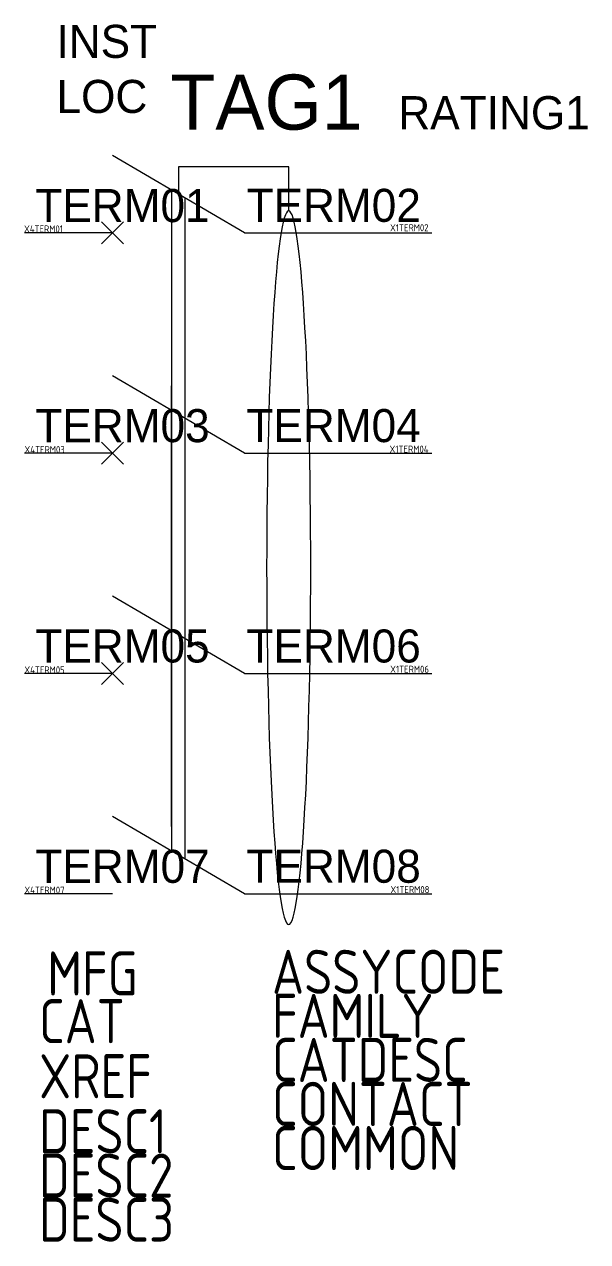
# Model space of a CAD drawing. Extents: x -2 to 23.6, y -53.8 to 1.5.
import ezdxf
from ezdxf.enums import TextEntityAlignment as Align

# ---------------------------------------------------------------- set-up
doc = ezdxf.new("R2010")
doc.units = 0
doc.header["$MEASUREMENT"] = 0
doc.styles.add('WD_IEC', font='isocp2.shx', dxfattribs={"width": 0.9, "height": 4})

msp = doc.modelspace()

# ---------------------------------------------------------------- linework, layer by layer
for p, q in [((8, -8), (2, -4.491)), ((10, -5), (5, -5)), ((5, -5), (5, -6.245)), ((10, -7), (10, -5)), ((4.682, -6.059), (4.682, -16.056)), ((5.289, -6.415), (5.289, -16.412)), ((1.5, -7.5), (2.5, -8.5)), ((1.5, -8.5), (2.5, -7.5)), ((2, -8), (-2, -8)), ((8, -8), (16.5, -8)), ((8, -18), (2.008, -14.491)), ((4.682, -24.941), (4.682, -14.944)), ((4.682, -16.059), (4.682, -26.056)), ((5.289, -16.415), (5.289, -26.412)), ((1.5, -17.5), (2.5, -18.5)), ((1.5, -18.5), (2.5, -17.5)), ((2, -18), (-2, -18)), ((8, -18), (16.5, -18)), ((8, -28), (2.009, -24.491)), ((4.682, -34.941), (4.682, -24.944)), ((4.682, -26.059), (4.682, -36.056)), ((5.289, -26.415), (5.289, -36.412)), ((1.5, -27.5), (2.5, -28.5)), ((1.5, -28.5), (2.5, -27.5)), ((2, -28), (-2, -28)), ((8, -28), (16.5, -28)), ((8, -38), (2.009, -34.491)), ((2, -38), (-2, -38)), ((8, -38), (16.5, -38))]:
    msp.add_line(p, q)
at = {"extrusion": (0, 0, -1)}
msp.add_ellipse((10.001, -23.197), major_axis=(0, 16.197), ratio=0.061741, dxfattribs=at)

# ---------------------------------------------------------------- texts
at = {"flags": 1}
for tag, p in [('INST', (-0.541, -0.057)), ('LOC', (-0.541, -2.557))]:
    msp.add_attdef(tag, p, '', height=1.5, dxfattribs=at)
for tag, p, s, height in [('TAG1', (4.63, -3.315), 'QF', 2.5), ('RATING1', (14.978, -3.294), '', 1.5), ('TERM01', (-1.503, -7.51), '1', 1.5), ('TERM03', (-1.501, -17.5), '3', 1.5), ('TERM05', (-1.501, -27.501), '5', 1.5), ('TERM07', (-1.499, -37.503), 'N', 1.5)]:
    msp.add_attdef(tag, p, s, height=height)
for tag, text, p in [('TERM02', '2', (16.002, -7.5)), ('TERM04', '4', (15.996, -17.498)), ('TERM06', '6', (15.999, -27.501)), ('TERM08', 'N', (15.999, -37.498))]:
    msp.add_attdef(tag, text=text, height=1.5).set_placement(p, align=Align.RIGHT)
at = {"style": 'WD_IEC', "flags": 1}
for tag, p in [('X4TERM01', (-2.014, -7.981)), ('X4TERM03', (-1.99, -17.995)), ('X4TERM05', (-1.998, -27.995)), ('X4TERM07', (-1.997, -37.989))]:
    msp.add_attdef(tag, p, '', height=0.32, dxfattribs=at)
for tag, p in [('X1TERM02', (16.351, -7.926)), ('X1TERM04', (16.349, -17.975)), ('X1TERM06', (16.369, -27.967)), ('X1TERM08', (16.391, -37.967))]:
    msp.add_attdef(tag, text='', height=0.32, dxfattribs=at).set_placement(p, align=Align.RIGHT)
at = {"style": 'WD_IEC', "width": 0.9, "flags": 1}
for tag, p, s in [('MFG', (-0.957, -42.613), ''), ('ASSYCODE', (9.245, -42.539), ''), ('FAMILY', (9.245, -44.539), 'UZO_ACKO'), ('CAT', (-1.331, -44.78), ''), ('CATDESC', (9.245, -46.539), ''), ('XREF', (-1.331, -47.28), ''), ('CONTACT', (9.245, -48.539), ''), ('DESC1', (-1.331, -49.78), ''), ('COMMON', (9.245, -50.539), ''), ('DESC2', (-1.331, -51.788), ''), ('DESC3', (-1.331, -53.788), '')]:
    msp.add_attdef(tag, p, s, height=2, dxfattribs=at)

doc.saveas('drawing.dxf')
